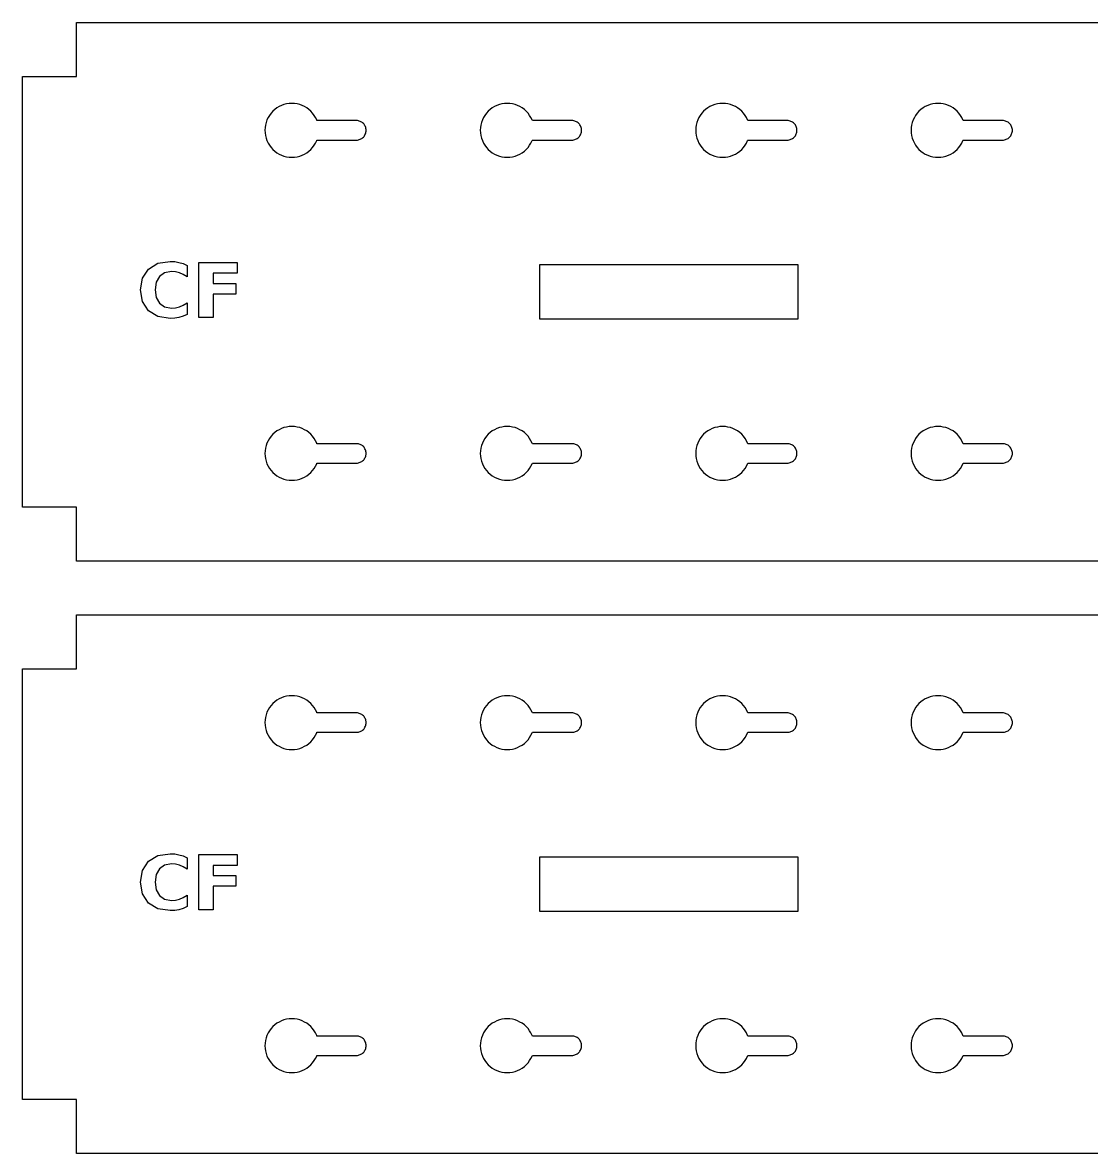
# Model space of a CAD drawing. Header units: millimetres. Extents: x 12 to 806, y 12 to 448.
# Drawn here: x 12.5 to 111.7, y 12.5 to 117.5 of the extents above; entities that cross this region are included whole.
import ezdxf

# ---------------------------------------------------------------- set-up
doc = ezdxf.new("R2010")
doc.units = ezdxf.units.MM
doc.layers.add('CUT', color=1, linetype='Continuous')
doc.layers.add('ENGRAVE', color=5, linetype='Continuous')

msp = doc.modelspace()

# ---------------------------------------------------------------- linework, layer by layer
at = {"layer": 'CUT', "color": 1}
for points in [[(12.5, 112.5), (17.5, 112.5), (17.5, 117.5), (757.5, 117.5), (757.5, 112.5), (762.5, 112.5), (762.5, 72.5), (757.5, 72.5), (757.5, 67.5), (17.5, 67.5), (17.5, 72.5), (12.5, 72.5)], [(39.09, 105.57), (39.27, 105.73), (39.43, 105.91), (39.58, 106.11), (39.7, 106.32), (39.81, 106.54), (39.83, 106.6), (43.5, 106.6), (43.59, 106.6), (43.68, 106.62), (43.76, 106.64), (43.84, 106.67), (43.92, 106.71), (44, 106.75), (44.07, 106.8), (44.14, 106.86), (44.2, 106.93), (44.25, 107), (44.29, 107.08), (44.33, 107.16), (44.36, 107.24), (44.38, 107.32), (44.4, 107.41), (44.4, 107.5), (44.4, 107.59), (44.38, 107.68), (44.36, 107.76), (44.33, 107.84), (44.29, 107.92), (44.25, 108), (44.2, 108.07), (44.14, 108.14), (44.07, 108.2), (44, 108.25), (43.92, 108.29), (43.84, 108.33), (43.76, 108.36), (43.68, 108.38), (43.59, 108.4), (43.5, 108.4), (39.83, 108.4), (39.81, 108.46), (39.7, 108.68), (39.58, 108.89), (39.43, 109.09), (39.27, 109.27), (39.09, 109.43), (38.89, 109.58), (38.68, 109.7), (38.46, 109.81), (38.23, 109.89), (37.99, 109.95), (37.75, 109.99), (37.5, 110), (37.25, 109.99), (37.01, 109.95), (36.77, 109.89), (36.54, 109.81), (36.32, 109.7), (36.11, 109.58), (35.91, 109.43), (35.73, 109.27), (35.57, 109.09), (35.42, 108.89), (35.3, 108.68), (35.19, 108.46), (35.11, 108.23), (35.05, 107.99), (35.01, 107.75), (35, 107.5), (35.01, 107.25), (35.05, 107.01), (35.11, 106.77), (35.19, 106.54), (35.3, 106.32), (35.42, 106.11), (35.57, 105.91), (35.73, 105.73), (35.91, 105.57), (36.11, 105.42), (36.32, 105.3), (36.54, 105.19), (36.77, 105.11), (37.01, 105.05), (37.25, 105.01), (37.5, 105), (37.75, 105.01), (37.99, 105.05), (38.23, 105.11), (38.46, 105.19), (38.68, 105.3), (38.89, 105.42)], [(58.89, 105.42), (59.09, 105.57), (59.27, 105.73), (59.43, 105.91), (59.58, 106.11), (59.7, 106.32), (59.81, 106.54), (59.83, 106.6), (63.5, 106.6), (63.59, 106.6), (63.68, 106.62), (63.76, 106.64), (63.84, 106.67), (63.92, 106.71), (64, 106.75), (64.07, 106.8), (64.14, 106.86), (64.2, 106.93), (64.25, 107), (64.29, 107.08), (64.33, 107.16), (64.36, 107.24), (64.38, 107.32), (64.4, 107.41), (64.4, 107.5), (64.4, 107.59), (64.38, 107.68), (64.36, 107.76), (64.33, 107.84), (64.29, 107.92), (64.25, 108), (64.2, 108.07), (64.14, 108.14), (64.07, 108.2), (64, 108.25), (63.92, 108.29), (63.84, 108.33), (63.76, 108.36), (63.68, 108.38), (63.59, 108.4), (63.5, 108.4), (59.83, 108.4), (59.81, 108.46), (59.7, 108.68), (59.58, 108.89), (59.43, 109.09), (59.27, 109.27), (59.09, 109.43), (58.89, 109.58), (58.68, 109.7), (58.46, 109.81), (58.23, 109.89), (57.99, 109.95), (57.75, 109.99), (57.5, 110), (57.25, 109.99), (57.01, 109.95), (56.77, 109.89), (56.54, 109.81), (56.32, 109.7), (56.11, 109.58), (55.91, 109.43), (55.73, 109.27), (55.57, 109.09), (55.42, 108.89), (55.3, 108.68), (55.19, 108.46), (55.11, 108.23), (55.05, 107.99), (55.01, 107.75), (55, 107.5), (55.01, 107.25), (55.05, 107.01), (55.11, 106.77), (55.19, 106.54), (55.3, 106.32), (55.42, 106.11), (55.57, 105.91), (55.73, 105.73), (55.91, 105.57), (56.11, 105.42), (56.32, 105.3), (56.54, 105.19), (56.77, 105.11), (57.01, 105.05), (57.25, 105.01), (57.5, 105), (57.75, 105.01), (57.99, 105.05), (58.23, 105.11), (58.46, 105.19), (58.68, 105.3)], [(79.09, 105.57), (79.27, 105.73), (79.43, 105.91), (79.58, 106.11), (79.7, 106.32), (79.81, 106.54), (79.83, 106.6), (83.5, 106.6), (83.59, 106.6), (83.68, 106.62), (83.76, 106.64), (83.84, 106.67), (83.92, 106.71), (84, 106.75), (84.07, 106.8), (84.14, 106.86), (84.2, 106.93), (84.25, 107), (84.29, 107.08), (84.33, 107.16), (84.36, 107.24), (84.38, 107.32), (84.4, 107.41), (84.4, 107.5), (84.4, 107.59), (84.38, 107.68), (84.36, 107.76), (84.33, 107.84), (84.29, 107.92), (84.25, 108), (84.2, 108.07), (84.14, 108.14), (84.07, 108.2), (84, 108.25), (83.92, 108.29), (83.84, 108.33), (83.76, 108.36), (83.68, 108.38), (83.59, 108.4), (83.5, 108.4), (79.83, 108.4), (79.81, 108.46), (79.7, 108.68), (79.58, 108.89), (79.43, 109.09), (79.27, 109.27), (79.09, 109.43), (78.89, 109.58), (78.68, 109.7), (78.46, 109.81), (78.23, 109.89), (77.99, 109.95), (77.75, 109.99), (77.5, 110), (77.25, 109.99), (77.01, 109.95), (76.77, 109.89), (76.54, 109.81), (76.32, 109.7), (76.11, 109.58), (75.91, 109.43), (75.73, 109.27), (75.57, 109.09), (75.42, 108.89), (75.3, 108.68), (75.19, 108.46), (75.11, 108.23), (75.05, 107.99), (75.01, 107.75), (75, 107.5), (75.01, 107.25), (75.05, 107.01), (75.11, 106.77), (75.19, 106.54), (75.3, 106.32), (75.42, 106.11), (75.57, 105.91), (75.73, 105.73), (75.91, 105.57), (76.11, 105.42), (76.32, 105.3), (76.54, 105.19), (76.77, 105.11), (77.01, 105.05), (77.25, 105.01), (77.5, 105), (77.75, 105.01), (77.99, 105.05), (78.23, 105.11), (78.46, 105.19), (78.68, 105.3), (78.89, 105.42)], [(99.09, 105.57), (99.27, 105.73), (99.43, 105.91), (99.58, 106.11), (99.7, 106.32), (99.81, 106.54), (99.83, 106.6), (103.5, 106.6), (103.59, 106.6), (103.68, 106.62), (103.76, 106.64), (103.84, 106.67), (103.92, 106.71), (104, 106.75), (104.07, 106.8), (104.14, 106.86), (104.2, 106.93), (104.25, 107), (104.29, 107.08), (104.33, 107.16), (104.36, 107.24), (104.38, 107.32), (104.4, 107.41), (104.4, 107.5), (104.4, 107.59), (104.38, 107.68), (104.36, 107.76), (104.33, 107.84), (104.29, 107.92), (104.25, 108), (104.2, 108.07), (104.14, 108.14), (104.07, 108.2), (104, 108.25), (103.92, 108.29), (103.84, 108.33), (103.76, 108.36), (103.68, 108.38), (103.59, 108.4), (103.5, 108.4), (99.83, 108.4), (99.81, 108.46), (99.7, 108.68), (99.58, 108.89), (99.43, 109.09), (99.27, 109.27), (99.09, 109.43), (98.89, 109.58), (98.68, 109.7), (98.46, 109.81), (98.23, 109.89), (97.99, 109.95), (97.75, 109.99), (97.5, 110), (97.25, 109.99), (97.01, 109.95), (96.77, 109.89), (96.54, 109.81), (96.32, 109.7), (96.11, 109.58), (95.91, 109.43), (95.73, 109.27), (95.57, 109.09), (95.42, 108.89), (95.3, 108.68), (95.19, 108.46), (95.11, 108.23), (95.05, 107.99), (95.01, 107.75), (95, 107.5), (95.01, 107.25), (95.05, 107.01), (95.11, 106.77), (95.19, 106.54), (95.3, 106.32), (95.42, 106.11), (95.57, 105.91), (95.73, 105.73), (95.91, 105.57), (96.11, 105.42), (96.32, 105.3), (96.54, 105.19), (96.77, 105.11), (97.01, 105.05), (97.25, 105.01), (97.5, 105), (97.75, 105.01), (97.99, 105.05), (98.23, 105.11), (98.46, 105.19), (98.68, 105.3), (98.89, 105.42)], [(60.5, 95), (60.5, 90), (84.5, 90), (84.5, 95)], [(39.09, 75.57), (39.27, 75.73), (39.43, 75.91), (39.58, 76.11), (39.7, 76.32), (39.81, 76.54), (39.83, 76.6), (43.5, 76.6), (43.59, 76.6), (43.68, 76.62), (43.76, 76.64), (43.84, 76.67), (43.92, 76.71), (44, 76.75), (44.07, 76.8), (44.14, 76.86), (44.2, 76.93), (44.25, 77), (44.29, 77.08), (44.33, 77.16), (44.36, 77.24), (44.38, 77.32), (44.4, 77.41), (44.4, 77.5), (44.4, 77.59), (44.38, 77.68), (44.36, 77.76), (44.33, 77.84), (44.29, 77.92), (44.25, 78), (44.2, 78.07), (44.14, 78.14), (44.07, 78.2), (44, 78.25), (43.92, 78.29), (43.84, 78.33), (43.76, 78.36), (43.68, 78.38), (43.59, 78.4), (43.5, 78.4), (39.83, 78.4), (39.81, 78.46), (39.7, 78.68), (39.58, 78.89), (39.43, 79.09), (39.27, 79.27), (39.09, 79.43), (38.89, 79.58), (38.68, 79.7), (38.46, 79.81), (38.23, 79.89), (37.99, 79.95), (37.75, 79.99), (37.5, 80), (37.25, 79.99), (37.01, 79.95), (36.77, 79.89), (36.54, 79.81), (36.32, 79.7), (36.11, 79.58), (35.91, 79.43), (35.73, 79.27), (35.57, 79.09), (35.42, 78.89), (35.3, 78.68), (35.19, 78.46), (35.11, 78.23), (35.05, 77.99), (35.01, 77.75), (35, 77.5), (35.01, 77.25), (35.05, 77.01), (35.11, 76.77), (35.19, 76.54), (35.3, 76.32), (35.42, 76.11), (35.57, 75.91), (35.73, 75.73), (35.91, 75.57), (36.11, 75.42), (36.32, 75.3), (36.54, 75.19), (36.77, 75.11), (37.01, 75.05), (37.25, 75.01), (37.5, 75), (37.75, 75.01), (37.99, 75.05), (38.23, 75.11), (38.46, 75.19), (38.68, 75.3), (38.89, 75.42)], [(59.09, 75.57), (59.27, 75.73), (59.43, 75.91), (59.58, 76.11), (59.7, 76.32), (59.81, 76.54), (59.83, 76.6), (63.5, 76.6), (63.59, 76.6), (63.68, 76.62), (63.76, 76.64), (63.84, 76.67), (63.92, 76.71), (64, 76.75), (64.07, 76.8), (64.14, 76.86), (64.2, 76.93), (64.25, 77), (64.29, 77.08), (64.33, 77.16), (64.36, 77.24), (64.38, 77.32), (64.4, 77.41), (64.4, 77.5), (64.4, 77.59), (64.38, 77.68), (64.36, 77.76), (64.33, 77.84), (64.29, 77.92), (64.25, 78), (64.2, 78.07), (64.14, 78.14), (64.07, 78.2), (64, 78.25), (63.92, 78.29), (63.84, 78.33), (63.76, 78.36), (63.68, 78.38), (63.59, 78.4), (63.5, 78.4), (59.83, 78.4), (59.81, 78.46), (59.7, 78.68), (59.58, 78.89), (59.43, 79.09), (59.27, 79.27), (59.09, 79.43), (58.89, 79.58), (58.68, 79.7), (58.46, 79.81), (58.23, 79.89), (57.99, 79.95), (57.75, 79.99), (57.5, 80), (57.25, 79.99), (57.01, 79.95), (56.77, 79.89), (56.54, 79.81), (56.32, 79.7), (56.11, 79.58), (55.91, 79.43), (55.73, 79.27), (55.57, 79.09), (55.42, 78.89), (55.3, 78.68), (55.19, 78.46), (55.11, 78.23), (55.05, 77.99), (55.01, 77.75), (55, 77.5), (55.01, 77.25), (55.05, 77.01), (55.11, 76.77), (55.19, 76.54), (55.3, 76.32), (55.42, 76.11), (55.57, 75.91), (55.73, 75.73), (55.91, 75.57), (56.11, 75.42), (56.32, 75.3), (56.54, 75.19), (56.77, 75.11), (57.01, 75.05), (57.25, 75.01), (57.5, 75), (57.75, 75.01), (57.99, 75.05), (58.23, 75.11), (58.46, 75.19), (58.68, 75.3), (58.89, 75.42)], [(79.09, 75.57), (79.27, 75.73), (79.43, 75.91), (79.58, 76.11), (79.7, 76.32), (79.81, 76.54), (79.83, 76.6), (83.5, 76.6), (83.59, 76.6), (83.68, 76.62), (83.76, 76.64), (83.84, 76.67), (83.92, 76.71), (84, 76.75), (84.07, 76.8), (84.14, 76.86), (84.2, 76.93), (84.25, 77), (84.29, 77.08), (84.33, 77.16), (84.36, 77.24), (84.38, 77.32), (84.4, 77.41), (84.4, 77.5), (84.4, 77.59), (84.38, 77.68), (84.36, 77.76), (84.33, 77.84), (84.29, 77.92), (84.25, 78), (84.2, 78.07), (84.14, 78.14), (84.07, 78.2), (84, 78.25), (83.92, 78.29), (83.84, 78.33), (83.76, 78.36), (83.68, 78.38), (83.59, 78.4), (83.5, 78.4), (79.83, 78.4), (79.81, 78.46), (79.7, 78.68), (79.58, 78.89), (79.43, 79.09), (79.27, 79.27), (79.09, 79.43), (78.89, 79.58), (78.68, 79.7), (78.46, 79.81), (78.23, 79.89), (77.99, 79.95), (77.75, 79.99), (77.5, 80), (77.25, 79.99), (77.01, 79.95), (76.77, 79.89), (76.54, 79.81), (76.32, 79.7), (76.11, 79.58), (75.91, 79.43), (75.73, 79.27), (75.57, 79.09), (75.42, 78.89), (75.3, 78.68), (75.19, 78.46), (75.11, 78.23), (75.05, 77.99), (75.01, 77.75), (75, 77.5), (75.01, 77.25), (75.05, 77.01), (75.11, 76.77), (75.19, 76.54), (75.3, 76.32), (75.42, 76.11), (75.57, 75.91), (75.73, 75.73), (75.91, 75.57), (76.11, 75.42), (76.32, 75.3), (76.54, 75.19), (76.77, 75.11), (77.01, 75.05), (77.25, 75.01), (77.5, 75), (77.75, 75.01), (77.99, 75.05), (78.23, 75.11), (78.46, 75.19), (78.68, 75.3), (78.89, 75.42)], [(99.09, 75.57), (99.27, 75.73), (99.43, 75.91), (99.58, 76.11), (99.7, 76.32), (99.81, 76.54), (99.83, 76.6), (103.5, 76.6), (103.59, 76.6), (103.68, 76.62), (103.76, 76.64), (103.84, 76.67), (103.92, 76.71), (104, 76.75), (104.07, 76.8), (104.14, 76.86), (104.2, 76.93), (104.25, 77), (104.29, 77.08), (104.33, 77.16), (104.36, 77.24), (104.38, 77.32), (104.4, 77.41), (104.4, 77.5), (104.4, 77.59), (104.38, 77.68), (104.36, 77.76), (104.33, 77.84), (104.29, 77.92), (104.25, 78), (104.2, 78.07), (104.14, 78.14), (104.07, 78.2), (104, 78.25), (103.92, 78.29), (103.84, 78.33), (103.76, 78.36), (103.68, 78.38), (103.59, 78.4), (103.5, 78.4), (99.83, 78.4), (99.81, 78.46), (99.7, 78.68), (99.58, 78.89), (99.43, 79.09), (99.27, 79.27), (99.09, 79.43), (98.89, 79.58), (98.68, 79.7), (98.46, 79.81), (98.23, 79.89), (97.99, 79.95), (97.75, 79.99), (97.5, 80), (97.25, 79.99), (97.01, 79.95), (96.77, 79.89), (96.54, 79.81), (96.32, 79.7), (96.11, 79.58), (95.91, 79.43), (95.73, 79.27), (95.57, 79.09), (95.42, 78.89), (95.3, 78.68), (95.19, 78.46), (95.11, 78.23), (95.05, 77.99), (95.01, 77.75), (95, 77.5), (95.01, 77.25), (95.05, 77.01), (95.11, 76.77), (95.19, 76.54), (95.3, 76.32), (95.42, 76.11), (95.57, 75.91), (95.73, 75.73), (95.91, 75.57), (96.11, 75.42), (96.32, 75.3), (96.54, 75.19), (96.77, 75.11), (97.01, 75.05), (97.25, 75.01), (97.5, 75), (97.75, 75.01), (97.99, 75.05), (98.23, 75.11), (98.46, 75.19), (98.68, 75.3), (98.89, 75.42)], [(12.5, 57.5), (17.5, 57.5), (17.5, 62.5), (757.5, 62.5), (757.5, 57.5), (762.5, 57.5), (762.5, 17.5), (757.5, 17.5), (757.5, 12.5), (17.5, 12.5), (17.5, 17.5), (12.5, 17.5)], [(39.09, 50.57), (39.27, 50.73), (39.43, 50.91), (39.58, 51.11), (39.7, 51.32), (39.81, 51.54), (39.83, 51.6), (43.5, 51.6), (43.59, 51.6), (43.68, 51.62), (43.76, 51.64), (43.84, 51.67), (43.92, 51.71), (44, 51.75), (44.07, 51.8), (44.14, 51.86), (44.2, 51.93), (44.25, 52), (44.29, 52.08), (44.33, 52.16), (44.36, 52.24), (44.38, 52.32), (44.4, 52.41), (44.4, 52.5), (44.4, 52.59), (44.38, 52.68), (44.36, 52.76), (44.33, 52.84), (44.29, 52.92), (44.25, 53), (44.2, 53.07), (44.14, 53.14), (44.07, 53.2), (44, 53.25), (43.92, 53.29), (43.84, 53.33), (43.76, 53.36), (43.68, 53.38), (43.59, 53.4), (43.5, 53.4), (39.83, 53.4), (39.81, 53.46), (39.7, 53.68), (39.58, 53.89), (39.43, 54.09), (39.27, 54.27), (39.09, 54.43), (38.89, 54.58), (38.68, 54.7), (38.46, 54.81), (38.23, 54.89), (37.99, 54.95), (37.75, 54.99), (37.5, 55), (37.25, 54.99), (37.01, 54.95), (36.77, 54.89), (36.54, 54.81), (36.32, 54.7), (36.11, 54.58), (35.91, 54.43), (35.73, 54.27), (35.57, 54.09), (35.42, 53.89), (35.3, 53.68), (35.19, 53.46), (35.11, 53.23), (35.05, 52.99), (35.01, 52.75), (35, 52.5), (35.01, 52.25), (35.05, 52.01), (35.11, 51.77), (35.19, 51.54), (35.3, 51.32), (35.42, 51.11), (35.57, 50.91), (35.73, 50.73), (35.91, 50.57), (36.11, 50.42), (36.32, 50.3), (36.54, 50.19), (36.77, 50.11), (37.01, 50.05), (37.25, 50.01), (37.5, 50), (37.75, 50.01), (37.99, 50.05), (38.23, 50.11), (38.46, 50.19), (38.68, 50.3), (38.89, 50.42)], [(58.89, 50.42), (59.09, 50.57), (59.27, 50.73), (59.43, 50.91), (59.58, 51.11), (59.7, 51.32), (59.81, 51.54), (59.83, 51.6), (63.5, 51.6), (63.59, 51.6), (63.68, 51.62), (63.76, 51.64), (63.84, 51.67), (63.92, 51.71), (64, 51.75), (64.07, 51.8), (64.14, 51.86), (64.2, 51.93), (64.25, 52), (64.29, 52.08), (64.33, 52.16), (64.36, 52.24), (64.38, 52.32), (64.4, 52.41), (64.4, 52.5), (64.4, 52.59), (64.38, 52.68), (64.36, 52.76), (64.33, 52.84), (64.29, 52.92), (64.25, 53), (64.2, 53.07), (64.14, 53.14), (64.07, 53.2), (64, 53.25), (63.92, 53.29), (63.84, 53.33), (63.76, 53.36), (63.68, 53.38), (63.59, 53.4), (63.5, 53.4), (59.83, 53.4), (59.81, 53.46), (59.7, 53.68), (59.58, 53.89), (59.43, 54.09), (59.27, 54.27), (59.09, 54.43), (58.89, 54.58), (58.68, 54.7), (58.46, 54.81), (58.23, 54.89), (57.99, 54.95), (57.75, 54.99), (57.5, 55), (57.25, 54.99), (57.01, 54.95), (56.77, 54.89), (56.54, 54.81), (56.32, 54.7), (56.11, 54.58), (55.91, 54.43), (55.73, 54.27), (55.57, 54.09), (55.42, 53.89), (55.3, 53.68), (55.19, 53.46), (55.11, 53.23), (55.05, 52.99), (55.01, 52.75), (55, 52.5), (55.01, 52.25), (55.05, 52.01), (55.11, 51.77), (55.19, 51.54), (55.3, 51.32), (55.42, 51.11), (55.57, 50.91), (55.73, 50.73), (55.91, 50.57), (56.11, 50.42), (56.32, 50.3), (56.54, 50.19), (56.77, 50.11), (57.01, 50.05), (57.25, 50.01), (57.5, 50), (57.75, 50.01), (57.99, 50.05), (58.23, 50.11), (58.46, 50.19), (58.68, 50.3)], [(79.09, 50.57), (79.27, 50.73), (79.43, 50.91), (79.58, 51.11), (79.7, 51.32), (79.81, 51.54), (79.83, 51.6), (83.5, 51.6), (83.59, 51.6), (83.68, 51.62), (83.76, 51.64), (83.84, 51.67), (83.92, 51.71), (84, 51.75), (84.07, 51.8), (84.14, 51.86), (84.2, 51.93), (84.25, 52), (84.29, 52.08), (84.33, 52.16), (84.36, 52.24), (84.38, 52.32), (84.4, 52.41), (84.4, 52.5), (84.4, 52.59), (84.38, 52.68), (84.36, 52.76), (84.33, 52.84), (84.29, 52.92), (84.25, 53), (84.2, 53.07), (84.14, 53.14), (84.07, 53.2), (84, 53.25), (83.92, 53.29), (83.84, 53.33), (83.76, 53.36), (83.68, 53.38), (83.59, 53.4), (83.5, 53.4), (79.83, 53.4), (79.81, 53.46), (79.7, 53.68), (79.58, 53.89), (79.43, 54.09), (79.27, 54.27), (79.09, 54.43), (78.89, 54.58), (78.68, 54.7), (78.46, 54.81), (78.23, 54.89), (77.99, 54.95), (77.75, 54.99), (77.5, 55), (77.25, 54.99), (77.01, 54.95), (76.77, 54.89), (76.54, 54.81), (76.32, 54.7), (76.11, 54.58), (75.91, 54.43), (75.73, 54.27), (75.57, 54.09), (75.42, 53.89), (75.3, 53.68), (75.19, 53.46), (75.11, 53.23), (75.05, 52.99), (75.01, 52.75), (75, 52.5), (75.01, 52.25), (75.05, 52.01), (75.11, 51.77), (75.19, 51.54), (75.3, 51.32), (75.42, 51.11), (75.57, 50.91), (75.73, 50.73), (75.91, 50.57), (76.11, 50.42), (76.32, 50.3), (76.54, 50.19), (76.77, 50.11), (77.01, 50.05), (77.25, 50.01), (77.5, 50), (77.75, 50.01), (77.99, 50.05), (78.23, 50.11), (78.46, 50.19), (78.68, 50.3), (78.89, 50.42)], [(99.09, 50.57), (99.27, 50.73), (99.43, 50.91), (99.58, 51.11), (99.7, 51.32), (99.81, 51.54), (99.83, 51.6), (103.5, 51.6), (103.59, 51.6), (103.68, 51.62), (103.76, 51.64), (103.84, 51.67), (103.92, 51.71), (104, 51.75), (104.07, 51.8), (104.14, 51.86), (104.2, 51.93), (104.25, 52), (104.29, 52.08), (104.33, 52.16), (104.36, 52.24), (104.38, 52.32), (104.4, 52.41), (104.4, 52.5), (104.4, 52.59), (104.38, 52.68), (104.36, 52.76), (104.33, 52.84), (104.29, 52.92), (104.25, 53), (104.2, 53.07), (104.14, 53.14), (104.07, 53.2), (104, 53.25), (103.92, 53.29), (103.84, 53.33), (103.76, 53.36), (103.68, 53.38), (103.59, 53.4), (103.5, 53.4), (99.83, 53.4), (99.81, 53.46), (99.7, 53.68), (99.58, 53.89), (99.43, 54.09), (99.27, 54.27), (99.09, 54.43), (98.89, 54.58), (98.68, 54.7), (98.46, 54.81), (98.23, 54.89), (97.99, 54.95), (97.75, 54.99), (97.5, 55), (97.25, 54.99), (97.01, 54.95), (96.77, 54.89), (96.54, 54.81), (96.32, 54.7), (96.11, 54.58), (95.91, 54.43), (95.73, 54.27), (95.57, 54.09), (95.42, 53.89), (95.3, 53.68), (95.19, 53.46), (95.11, 53.23), (95.05, 52.99), (95.01, 52.75), (95, 52.5), (95.01, 52.25), (95.05, 52.01), (95.11, 51.77), (95.19, 51.54), (95.3, 51.32), (95.42, 51.11), (95.57, 50.91), (95.73, 50.73), (95.91, 50.57), (96.11, 50.42), (96.32, 50.3), (96.54, 50.19), (96.77, 50.11), (97.01, 50.05), (97.25, 50.01), (97.5, 50), (97.75, 50.01), (97.99, 50.05), (98.23, 50.11), (98.46, 50.19), (98.68, 50.3), (98.89, 50.42)], [(60.5, 40), (60.5, 35), (84.5, 35), (84.5, 40)], [(39.09, 20.57), (39.27, 20.73), (39.43, 20.91), (39.58, 21.11), (39.7, 21.32), (39.81, 21.54), (39.83, 21.6), (43.5, 21.6), (43.59, 21.6), (43.68, 21.62), (43.76, 21.64), (43.84, 21.67), (43.92, 21.71), (44, 21.75), (44.07, 21.8), (44.14, 21.86), (44.2, 21.93), (44.25, 22), (44.29, 22.08), (44.33, 22.16), (44.36, 22.24), (44.38, 22.32), (44.4, 22.41), (44.4, 22.5), (44.4, 22.59), (44.38, 22.68), (44.36, 22.76), (44.33, 22.84), (44.29, 22.92), (44.25, 23), (44.2, 23.07), (44.14, 23.14), (44.07, 23.2), (44, 23.25), (43.92, 23.29), (43.84, 23.33), (43.76, 23.36), (43.68, 23.38), (43.59, 23.4), (43.5, 23.4), (39.83, 23.4), (39.81, 23.46), (39.7, 23.68), (39.58, 23.89), (39.43, 24.09), (39.27, 24.27), (39.09, 24.43), (38.89, 24.58), (38.68, 24.7), (38.46, 24.81), (38.23, 24.89), (37.99, 24.95), (37.75, 24.99), (37.5, 25), (37.25, 24.99), (37.01, 24.95), (36.77, 24.89), (36.54, 24.81), (36.32, 24.7), (36.11, 24.58), (35.91, 24.43), (35.73, 24.27), (35.57, 24.09), (35.42, 23.89), (35.3, 23.68), (35.19, 23.46), (35.11, 23.23), (35.05, 22.99), (35.01, 22.75), (35, 22.5), (35.01, 22.25), (35.05, 22.01), (35.11, 21.77), (35.19, 21.54), (35.3, 21.32), (35.42, 21.11), (35.57, 20.91), (35.73, 20.73), (35.91, 20.57), (36.11, 20.42), (36.32, 20.3), (36.54, 20.19), (36.77, 20.11), (37.01, 20.05), (37.25, 20.01), (37.5, 20), (37.75, 20.01), (37.99, 20.05), (38.23, 20.11), (38.46, 20.19), (38.68, 20.3), (38.89, 20.42)], [(59.09, 20.57), (59.27, 20.73), (59.43, 20.91), (59.58, 21.11), (59.7, 21.32), (59.81, 21.54), (59.83, 21.6), (63.5, 21.6), (63.59, 21.6), (63.68, 21.62), (63.76, 21.64), (63.84, 21.67), (63.92, 21.71), (64, 21.75), (64.07, 21.8), (64.14, 21.86), (64.2, 21.93), (64.25, 22), (64.29, 22.08), (64.33, 22.16), (64.36, 22.24), (64.38, 22.32), (64.4, 22.41), (64.4, 22.5), (64.4, 22.59), (64.38, 22.68), (64.36, 22.76), (64.33, 22.84), (64.29, 22.92), (64.25, 23), (64.2, 23.07), (64.14, 23.14), (64.07, 23.2), (64, 23.25), (63.92, 23.29), (63.84, 23.33), (63.76, 23.36), (63.68, 23.38), (63.59, 23.4), (63.5, 23.4), (59.83, 23.4), (59.81, 23.46), (59.7, 23.68), (59.58, 23.89), (59.43, 24.09), (59.27, 24.27), (59.09, 24.43), (58.89, 24.58), (58.68, 24.7), (58.46, 24.81), (58.23, 24.89), (57.99, 24.95), (57.75, 24.99), (57.5, 25), (57.25, 24.99), (57.01, 24.95), (56.77, 24.89), (56.54, 24.81), (56.32, 24.7), (56.11, 24.58), (55.91, 24.43), (55.73, 24.27), (55.57, 24.09), (55.42, 23.89), (55.3, 23.68), (55.19, 23.46), (55.11, 23.23), (55.05, 22.99), (55.01, 22.75), (55, 22.5), (55.01, 22.25), (55.05, 22.01), (55.11, 21.77), (55.19, 21.54), (55.3, 21.32), (55.42, 21.11), (55.57, 20.91), (55.73, 20.73), (55.91, 20.57), (56.11, 20.42), (56.32, 20.3), (56.54, 20.19), (56.77, 20.11), (57.01, 20.05), (57.25, 20.01), (57.5, 20), (57.75, 20.01), (57.99, 20.05), (58.23, 20.11), (58.46, 20.19), (58.68, 20.3), (58.89, 20.42)], [(79.09, 20.57), (79.27, 20.73), (79.43, 20.91), (79.58, 21.11), (79.7, 21.32), (79.81, 21.54), (79.83, 21.6), (83.5, 21.6), (83.59, 21.6), (83.68, 21.62), (83.76, 21.64), (83.84, 21.67), (83.92, 21.71), (84, 21.75), (84.07, 21.8), (84.14, 21.86), (84.2, 21.93), (84.25, 22), (84.29, 22.08), (84.33, 22.16), (84.36, 22.24), (84.38, 22.32), (84.4, 22.41), (84.4, 22.5), (84.4, 22.59), (84.38, 22.68), (84.36, 22.76), (84.33, 22.84), (84.29, 22.92), (84.25, 23), (84.2, 23.07), (84.14, 23.14), (84.07, 23.2), (84, 23.25), (83.92, 23.29), (83.84, 23.33), (83.76, 23.36), (83.68, 23.38), (83.59, 23.4), (83.5, 23.4), (79.83, 23.4), (79.81, 23.46), (79.7, 23.68), (79.58, 23.89), (79.43, 24.09), (79.27, 24.27), (79.09, 24.43), (78.89, 24.58), (78.68, 24.7), (78.46, 24.81), (78.23, 24.89), (77.99, 24.95), (77.75, 24.99), (77.5, 25), (77.25, 24.99), (77.01, 24.95), (76.77, 24.89), (76.54, 24.81), (76.32, 24.7), (76.11, 24.58), (75.91, 24.43), (75.73, 24.27), (75.57, 24.09), (75.42, 23.89), (75.3, 23.68), (75.19, 23.46), (75.11, 23.23), (75.05, 22.99), (75.01, 22.75), (75, 22.5), (75.01, 22.25), (75.05, 22.01), (75.11, 21.77), (75.19, 21.54), (75.3, 21.32), (75.42, 21.11), (75.57, 20.91), (75.73, 20.73), (75.91, 20.57), (76.11, 20.42), (76.32, 20.3), (76.54, 20.19), (76.77, 20.11), (77.01, 20.05), (77.25, 20.01), (77.5, 20), (77.75, 20.01), (77.99, 20.05), (78.23, 20.11), (78.46, 20.19), (78.68, 20.3), (78.89, 20.42)], [(99.09, 20.57), (99.27, 20.73), (99.43, 20.91), (99.58, 21.11), (99.7, 21.32), (99.81, 21.54), (99.83, 21.6), (103.5, 21.6), (103.59, 21.6), (103.68, 21.62), (103.76, 21.64), (103.84, 21.67), (103.92, 21.71), (104, 21.75), (104.07, 21.8), (104.14, 21.86), (104.2, 21.93), (104.25, 22), (104.29, 22.08), (104.33, 22.16), (104.36, 22.24), (104.38, 22.32), (104.4, 22.41), (104.4, 22.5), (104.4, 22.59), (104.38, 22.68), (104.36, 22.76), (104.33, 22.84), (104.29, 22.92), (104.25, 23), (104.2, 23.07), (104.14, 23.14), (104.07, 23.2), (104, 23.25), (103.92, 23.29), (103.84, 23.33), (103.76, 23.36), (103.68, 23.38), (103.59, 23.4), (103.5, 23.4), (99.83, 23.4), (99.81, 23.46), (99.7, 23.68), (99.58, 23.89), (99.43, 24.09), (99.27, 24.27), (99.09, 24.43), (98.89, 24.58), (98.68, 24.7), (98.46, 24.81), (98.23, 24.89), (97.99, 24.95), (97.75, 24.99), (97.5, 25), (97.25, 24.99), (97.01, 24.95), (96.77, 24.89), (96.54, 24.81), (96.32, 24.7), (96.11, 24.58), (95.91, 24.43), (95.73, 24.27), (95.57, 24.09), (95.42, 23.89), (95.3, 23.68), (95.19, 23.46), (95.11, 23.23), (95.05, 22.99), (95.01, 22.75), (95, 22.5), (95.01, 22.25), (95.05, 22.01), (95.11, 21.77), (95.19, 21.54), (95.3, 21.32), (95.42, 21.11), (95.57, 20.91), (95.73, 20.73), (95.91, 20.57), (96.11, 20.42), (96.32, 20.3), (96.54, 20.19), (96.77, 20.11), (97.01, 20.05), (97.25, 20.01), (97.5, 20), (97.75, 20.01), (97.99, 20.05), (98.23, 20.11), (98.46, 20.19), (98.68, 20.3), (98.89, 20.42)]]:
    msp.add_lwpolyline(points, close=True, dxfattribs=at)
at = {"layer": 'ENGRAVE', "color": 5}
for points in [[(27.78, 90.41), (27.41, 90.25), (27.02, 90.13), (26.62, 90.06), (26.2, 90.04), (25.06, 90.21), (24.18, 90.75), (23.62, 91.59), (23.44, 92.68), (23.62, 93.78), (24.18, 94.62), (25.06, 95.15), (26.2, 95.33), (26.62, 95.31), (27.02, 95.23), (27.41, 95.12), (27.78, 94.95), (27.78, 93.9), (27.41, 94.11), (27.06, 94.26), (26.69, 94.35), (26.31, 94.38), (25.68, 94.26), (25.2, 93.92), (24.9, 93.39), (24.8, 92.68), (24.9, 91.98), (25.2, 91.44), (25.68, 91.1), (26.31, 90.99), (26.69, 91.02), (27.06, 91.1), (27.41, 91.26), (27.78, 91.47)], [(28.87, 95.24), (32.42, 95.24), (32.42, 94.24), (30.18, 94.24), (30.18, 93.29), (32.29, 93.29), (32.29, 92.3), (30.18, 92.3), (30.18, 90.13), (28.87, 90.13)], [(27.78, 35.41), (27.41, 35.25), (27.02, 35.13), (26.62, 35.06), (26.2, 35.04), (25.06, 35.21), (24.18, 35.75), (23.62, 36.59), (23.44, 37.68), (23.62, 38.78), (24.18, 39.62), (25.06, 40.15), (26.2, 40.33), (26.62, 40.31), (27.02, 40.23), (27.41, 40.12), (27.78, 39.95), (27.78, 38.9), (27.41, 39.11), (27.06, 39.26), (26.69, 39.35), (26.31, 39.38), (25.68, 39.26), (25.2, 38.92), (24.9, 38.39), (24.8, 37.68), (24.9, 36.98), (25.2, 36.44), (25.68, 36.1), (26.31, 35.99), (26.69, 36.02), (27.06, 36.1), (27.41, 36.26), (27.78, 36.47)], [(28.87, 40.24), (32.42, 40.24), (32.42, 39.24), (30.18, 39.24), (30.18, 38.29), (32.29, 38.29), (32.29, 37.3), (30.18, 37.3), (30.18, 35.13), (28.87, 35.13)]]:
    msp.add_lwpolyline(points, close=True, dxfattribs=at)

doc.saveas('drawing.dxf')
